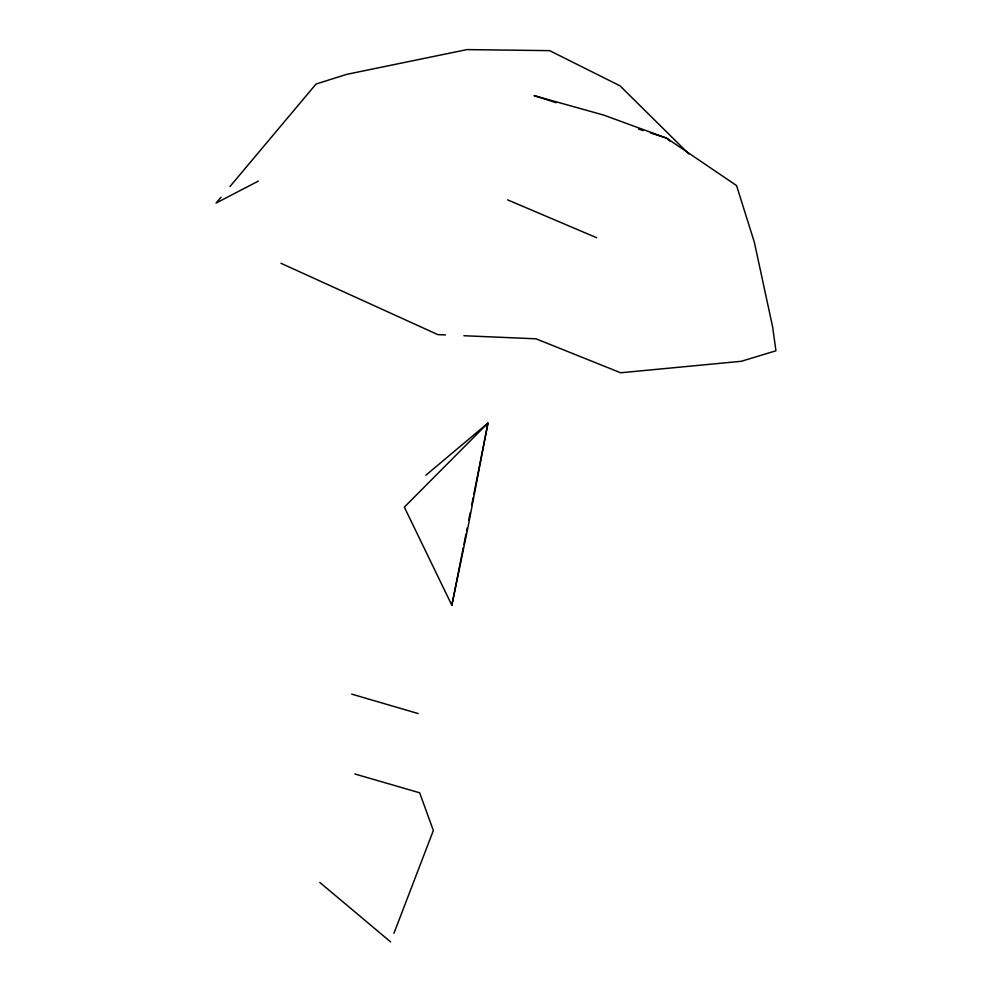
<?xml version="1.0" encoding="UTF-8"?>
<svg xmlns="http://www.w3.org/2000/svg" width="992" height="992" viewBox="0 0 992 992"><rect width="100%" height="100%" fill="white"/><g stroke="black" fill="none" stroke-linecap="round" stroke-linejoin="round"><path stroke-width="1.49" d="M451.844 605.281L468.224 526.07L487.965 423.063L404.339 507.123L451.844 605.281L463.289 547.572M463.884 544.534L465.992 533.907M466.6 530.869L467.195 527.831M468.708 520.242L470.208 512.653M471.708 505.064L473.221 497.463M473.816 494.425L487.965 423.063L425.878 475.23M393.936 933.348L433.355 830.478L419.641 792.782L354.863 773.983M221.03 197.185L216.07 203.075L258.379 181.09M229.933 186.57L316.076 84.01L346.729 74.35L466.947 49.6L549.63 50.642L620.025 85.833L688.832 153.896M445.482 334.936L437.819 334.614L280.934 263.277M463.896 335.73L536.002 338.805L620.632 372.769L741.284 361.299L775.93 350.784L772.632 326.926L754.342 242.197L736.56 185.566L666.636 138.136L603.818 115.122L534.043 95.604L556.14 102.697M351.714 694.127L418.19 713.558M638.637 129.158L643.064 130.572M650.43 132.928L666.636 138.136L670.084 141.248M507.594 199.863L596.7 237.745M319.784 882.409L390.65 941.929"/></g></svg>
